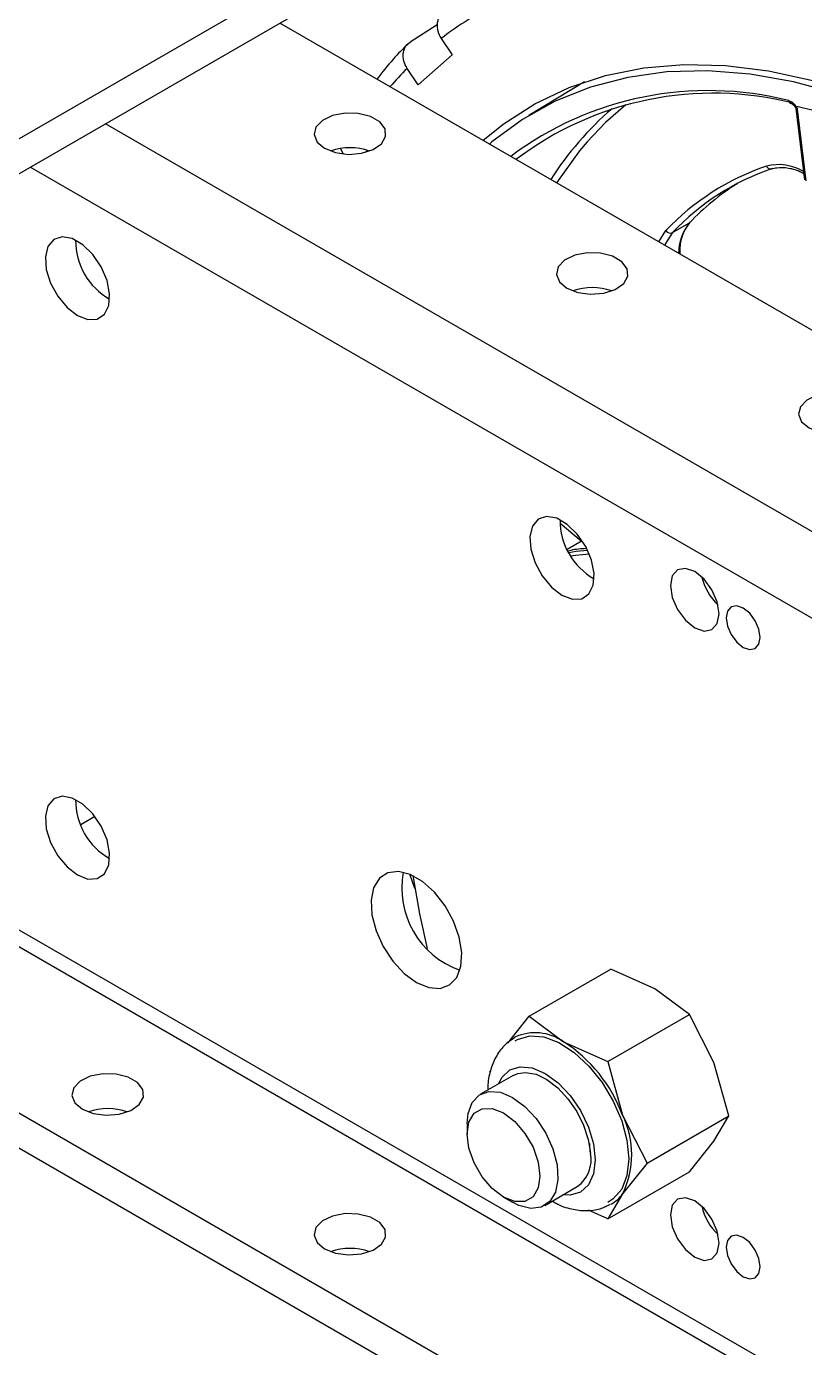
# Model space of a CAD drawing. Header units: inches. Extents: x 0 to 11, y 0 to 8.4.
# Drawn here: x 7.2363 to 7.4256, y 6.1831 to 6.5045 of the extents above; entities that cross this region are included whole.
import ezdxf

# ---------------------------------------------------------------- set-up
doc = ezdxf.new("R2010")
doc.units = ezdxf.units.IN
doc.header["$MEASUREMENT"] = 0

msp = doc.modelspace()

# ---------------------------------------------------------------- linework, layer by layer
at = {"color": 7, "linetype": 'Continuous', "lineweight": 25}
for p, q in [((5.913767956872807, 5.714718276366994), (7.504758214542304, 6.633177402167677)), ((5.913767956872807, 5.706212642909851), (7.504758214542304, 6.624671768710534)), ((7.984467054131057, 6.108942266945792), (7.297929385267048, 6.505272027064855)), ((7.336225665893626, 6.504906086743692), (7.329633741339315, 6.500679549056798)), ((7.337195660775789, 6.501533915343708), (7.339876555042164, 6.497528835253487)), ((7.339876555042164, 6.497528835253487), (7.331590084404827, 6.490257895718591)), ((7.331590084404827, 6.490257895718591), (7.328909190138453, 6.494262975808812)), ((7.372016204882896, 6.490972300498819), (7.358531872610207, 6.482798781406109)), ((7.423445379590472, 6.484547618333022), (7.425583881243304, 6.467146510331029)), ((7.427681030250211, 6.484050365724593), (7.423697961145815, 6.484982278503051)), ((7.423697961145815, 6.484982278503051), (7.425919283437357, 6.466907254314432)), ((7.955367991753273, 6.076756311380333), (7.255502978395871, 6.480779783710176)), ((7.313349701269297, 6.473605896501154), (7.312688345520839, 6.474743042535944)), ((7.313501149866252, 6.473423738517724), (7.313349701269297, 6.473605896501154)), ((7.319161366964002, 6.474341922099519), (7.318849687242602, 6.473857376026132)), ((7.948853760001575, 6.059424640392986), (7.237234568650035, 6.470233655244557)), ((7.390103744574152, 6.452060902067548), (7.39187438668043, 6.454808648599421)), ((7.393479608401464, 6.454312625894805), (7.397604397958385, 6.456693816220954)), ((7.371228782907039, 6.379224969530239), (7.366112122003407, 6.383577983673498)), ((7.371486153317758, 6.379373546305801), (7.367833009581679, 6.377264631316481)), ((7.130875503990389, 6.34450950028439), (7.670371382203893, 6.033065159070912)), ((7.129107737037424, 6.341447638114893), (7.666835560962759, 6.031023972916274)), ((7.101412721440956, 6.316955394760223), (7.631774849728917, 6.010783855143994)), ((7.252967992076349, 6.312257432405387), (7.249501418865177, 6.310256222287533)), ((7.101412721440956, 6.30844976130308), (7.624407956861562, 6.006531038415419)), ((7.330772870187648, 6.294795534878146), (7.329586337636479, 6.298219174347953)), ((7.358572639004416, 6.263687777661231), (7.378432116908471, 6.275152410223675)), ((7.389195966716453, 6.270318902129211), (7.378432116908471, 6.275152410223675)), ((7.397568755523965, 6.26410506390033), (7.389195966716453, 6.270318902129211)), ((7.353374136447254, 6.257170042415544), (7.358572639004416, 6.263687777661231)), ((7.358572639004416, 6.263687777661231), (7.366945427811928, 6.257473939432348)), ((7.37770927761991, 6.252640431337884), (7.397568755523965, 6.26410506390033)), ((7.403548445678073, 6.252464554747416), (7.397568755523965, 6.26410506390033)), ((7.366945427811928, 6.257473939432348), (7.37770927761991, 6.252640431337884)), ((7.37770927761991, 6.252640431337884), (7.381297906773549, 6.239619592050552)), ((7.407137074831712, 6.239443715460084), (7.403548445678073, 6.252464554747416)), ((7.354683454932309, 6.249299285089092), (7.346750600730816, 6.244719745836804)), ((7.349004319696669, 6.250073775544331), (7.349161860466984, 6.250342304559924)), ((7.381297906773549, 6.239619592050552), (7.387277596927657, 6.227979082897638)), ((7.387277596927657, 6.227979082897638), (7.407137074831712, 6.239443715460084)), ((7.403548445678073, 6.233326879468843), (7.407137074831712, 6.239443715460084)), ((7.343513922373496, 6.237565920735721), (7.343513922373496, 6.235031653888606)), ((7.373309055775502, 6.232719460293883), (7.373343749283991, 6.230640891410006)), ((7.397568755523965, 6.225829713343185), (7.403548445678073, 6.233326879468843)), ((7.37770927761991, 6.21436508078074), (7.397568755523965, 6.225829713343185)), ((7.387277596927657, 6.227979082897638), (7.381297906773549, 6.22048191677198)), ((7.352366049576109, 6.219697658348265), (7.354560670130501, 6.218430318979888)), ((7.362374330928255, 6.217655718887407), (7.370307185129747, 6.222235258139695)), ((7.381297906773549, 6.22048191677198), (7.37770927761991, 6.21436508078074)), ((7.37770927761991, 6.21436508078074), (7.373024452289125, 6.216468802177958))]:
    msp.add_line(p, q, dxfattribs=at)
at = {"color": 7, "linetype": 'Continuous', "lineweight": 25, "flags": 128}
for points in [[(7.347361776423922, 6.476735315071032), (7.352279378976456, 6.480682530028618), (7.360009709802515, 6.485645639098367), (7.368315241311947, 6.489599939369333), (7.377151659900569, 6.49252433293865), (7.386471819451932, 6.494403216901319), (7.39622599288225, 6.495226566598459), (7.406362137455905, 6.494989989103194), (7.41682617245596, 6.493694746658823), (7.427562267728189, 6.491347749944202)], [(7.433752648220777, 6.488112990678087), (7.422921821163253, 6.491015410117776), (7.412333088841669, 6.492869294422455), (7.402043549890392, 6.493664646714419), (7.392108689574755, 6.493397178139407), (7.382582080592551, 6.492068330993808), (7.373515094188848, 6.489685270947222), (7.364956623141908, 6.486260848402336), (7.356952818113986, 6.481813529200467), (7.349546838788694, 6.476367295046444), (7.348919289008683, 6.475836182194431)], [(7.308830710588992, 6.474826752602994), (7.311483586131746, 6.473777669572737), (7.314613789661223, 6.473352660441152), (7.317798569845715, 6.473609125046516), (7.320607804473829, 6.474512426422757), (7.32266209084253, 6.475940568713646), (7.323683986194533, 6.477700673389191), (7.32353547790003, 6.47955502855988), (7.32223662282711, 6.481253193284577), (7.319962838550572, 6.482565821007356), (7.317021212236439, 6.483315634080733), (7.313809026818546, 6.483401366094292), (7.310760105736914, 6.482811438464544), (7.308286222678275, 6.481625524186788), (7.306721489257954, 6.480003787555614), (7.306277231394854, 6.478165253089412), (7.307013448575104, 6.476358225055518), (7.308830710588992, 6.474826752602994)], [(7.382101876265269, 6.485393603342059), (7.377191075387207, 6.481086573413651), (7.372726438476468, 6.476408796866399)], [(7.372726438476468, 6.476408796866399), (7.370845068757473, 6.474177313325471), (7.36525976982479, 6.466403023409721)], [(7.393479608401464, 6.454312625894805), (7.391777369703616, 6.451645377084472), (7.391600818366217, 6.451196659763303)], [(7.248726634188141, 6.434135912727419), (7.251271336449597, 6.433157241018391), (7.2535402807359, 6.433265330849543), (7.25528759172733, 6.434448469010484), (7.256323921165645, 6.436578444123199), (7.256536966675894, 6.439424440334252), (7.255903641471299, 6.442678049793996), (7.254492576164832, 6.445986693432516), (7.252456681577383, 6.448991828372682), (7.250016578477662, 6.451367801614252), (7.247436689898621, 6.452857139589482), (7.244996586798899, 6.453298449419295), (7.242960692211451, 6.452643908336001), (7.241549626904984, 6.450964446022229), (7.240916301700389, 6.448442058279218), (7.241129347210638, 6.445350084957801), (7.242165676648952, 6.442023589344265), (7.243912987640384, 6.438823048854232), (7.246181931926686, 6.436095291711299), (7.248726634188141, 6.434135912727419)], [(7.367756275687865, 6.440809747943712), (7.370409151230619, 6.439760664913455), (7.373539354760098, 6.43933565578187), (7.37672413494459, 6.439592120387234), (7.379533369572703, 6.440495421763473), (7.381587655941403, 6.441923564054363), (7.382609551293406, 6.443683668729908), (7.382461042998904, 6.445538023900597), (7.381162187925984, 6.447236188625294), (7.378888403649446, 6.448548816348072), (7.375946777335312, 6.449298629421451), (7.372734591917419, 6.449384361435009), (7.36968567083579, 6.448794433805261), (7.367211787777149, 6.447608519527505), (7.365647054356828, 6.44598678289633), (7.365202796493728, 6.44414824843013), (7.365939013673979, 6.442341220396234), (7.367756275687865, 6.440809747943712)], [(7.426681840786745, 6.406792743284441), (7.429334716329498, 6.405743660254185), (7.432464919858976, 6.405318651122599), (7.435649700043468, 6.405575115727964), (7.438458934671581, 6.406478417104204), (7.440513221040282, 6.407906559395094), (7.441535116392285, 6.409666664070639), (7.441386608097783, 6.411521019241328), (7.440087753024862, 6.413219183966024), (7.437813968748325, 6.414531811688803), (7.434872342434191, 6.415281624762181), (7.431660157016299, 6.415367356775739), (7.428611235934668, 6.414777429145992), (7.426137352876027, 6.413591514868235), (7.424572619455707, 6.411969778237061), (7.424128361592606, 6.410131243770861), (7.424864578772857, 6.408324215736966), (7.426681840786745, 6.406792743284441)], [(7.366577764385852, 6.366101903408831), (7.369122466647307, 6.365123231699804), (7.371391410933611, 6.365231321530955), (7.373138721925041, 6.366414459691898), (7.374175051363356, 6.368544434804612), (7.374388096873605, 6.371390431015666), (7.37375477166901, 6.37464404047541), (7.372343706362543, 6.37795268411393), (7.370307811775095, 6.380957819054094), (7.367867708675371, 6.383333792295666), (7.365287820096333, 6.384823130270895), (7.36284771699661, 6.385264440100708), (7.36081182240916, 6.384609899017414), (7.359400757102694, 6.382930436703642), (7.3587674318981, 6.380408048960631), (7.358980477408347, 6.377316075639214), (7.360016806846662, 6.373989580025677), (7.361764117838094, 6.370789039535643), (7.364033062124397, 6.368061282392712), (7.366577764385852, 6.366101903408831)], [(7.368215374653605, 6.376534231775098), (7.370041329038654, 6.376811636656665), (7.372784948331142, 6.377093478033697)], [(7.373228947127492, 6.376098867210414), (7.369846893992311, 6.375774533483065), (7.368754480105414, 6.375617388196233)], [(7.398871671719568, 6.358176125685892), (7.401137930388929, 6.357388394450878), (7.403059171719566, 6.357761692250026), (7.404342904134987, 6.35923918787737), (7.404793691012005, 6.361595946017177), (7.404342904134987, 6.364473171606726), (7.403059171719568, 6.367432833132126), (7.401137930388931, 6.370024348955531), (7.398871671719569, 6.371853184284978), (7.396605413050206, 6.372640915519992), (7.394684171719568, 6.372267617720843), (7.393400439304148, 6.370790122093499), (7.392949652427132, 6.368433363953693), (7.393400439304148, 6.365556138364143), (7.394684171719568, 6.362596476838744), (7.396605413050206, 6.360004961015338), (7.398871671719568, 6.358176125685892)], [(7.410656784739343, 6.353426835233935), (7.412242320188989, 6.352875717298991), (7.413586472239341, 6.353136886468172), (7.414484605925503, 6.354170582102974), (7.414799988535357, 6.355819433413472), (7.414484605925503, 6.35783241773452), (7.413586472239341, 6.359903076450983), (7.412242320188989, 6.361716170543851), (7.410656784739343, 6.362995672873221), (7.409071249289696, 6.363546790808165), (7.407727097239343, 6.363285621638984), (7.406828963553182, 6.362251926004182), (7.406513580943328, 6.360603074693684), (7.406828963553182, 6.358590090372637), (7.407727097239343, 6.356519431656174), (7.409071249289696, 6.354706337563305), (7.410656784739343, 6.353426835233935)], [(7.248726634188134, 6.298045777413128), (7.251271336449589, 6.297067105704099), (7.253540280735892, 6.297175195535252), (7.255287591727323, 6.298358333696195), (7.256323921165638, 6.300488308808909), (7.256536966675887, 6.303334305019963), (7.255903641471292, 6.306587914479707), (7.254492576164826, 6.309896558118226), (7.252456681577376, 6.312901693058392), (7.250016578477654, 6.315277666299962), (7.247436689898615, 6.316767004275192), (7.244996586798893, 6.317208314105004), (7.242960692211443, 6.316553773021711), (7.241549626904976, 6.314874310707938), (7.240916301700382, 6.312351922964927), (7.24112934721063, 6.309259949643511), (7.242165676648945, 6.305933454029974), (7.243912987640376, 6.302732913539941), (7.246181931926678, 6.300005156397009), (7.248726634188134, 6.298045777413128)], [(7.331173971012488, 6.271918161816068), (7.334154832362915, 6.27067046512916), (7.336914616863515, 6.270461540281934), (7.339248643923051, 6.271306882274545), (7.34098380943198, 6.273143795958582), (7.341991424102362, 6.275836045849418), (7.342196757763621, 6.279183960088878), (7.341584581757445, 6.282939239193507), (7.340200298377688, 6.286823371291374), (7.338146573589956, 6.290548288073501), (7.335575722766587, 6.293837729502521), (7.33267841415229, 6.296447732755834), (7.329669527872684, 6.298184725832114), (7.326772219258388, 6.298919883901107), (7.324201368435019, 6.298598683651959), (7.322147643647287, 6.297244947037759), (7.320763360267531, 6.294959074510247), (7.320151184261353, 6.291910598777618), (7.320356517922614, 6.288325611339113), (7.321364132592994, 6.284469994312818), (7.323099298101925, 6.280629701175303), (7.325433325161462, 6.277089548900401), (7.328193109662061, 6.274112094387225), (7.331173971012488, 6.271918161816068)], [(7.330311636121551, 6.297893957535085), (7.331885899337372, 6.288559542105089), (7.333811977637581, 6.280126563728266)], [(7.355148275948034, 6.25770775234191), (7.355762366753009, 6.258059448833306), (7.358749402679737, 6.258902992428031), (7.362168758365402, 6.258632276781415), (7.365836095459924, 6.257261896244036), (7.369553706871282, 6.254865728385376), (7.373121175206022, 6.251572951234919), (7.376346177322813, 6.247561079261151), (7.37905485252278, 6.243046393520611), (7.381101175424774, 6.238272281890155), (7.382374828231484, 6.233496117963514), (7.382807147990421, 6.228975385974237), (7.382374828231484, 6.224953799754012), (7.381101175424774, 6.221648164056923), (7.379054852522779, 6.21923668655903), (7.377693871506852, 6.218368069236697)], [(7.351155440791001, 6.247262605877251), (7.351996747457244, 6.248827396088124), (7.353923271419912, 6.250614495290224), (7.356433966329445, 6.251389780735011), (7.359357732476881, 6.251100418000648), (7.362495320031023, 6.249766126679284), (7.365632907585165, 6.24747783651945), (7.368556673732599, 6.244391490713962), (7.371067368642133, 6.240717418629034), (7.372993892604801, 6.236706002205564), (7.374204956196275, 6.232630612843631), (7.374618027434177, 6.228768981593353), (7.374204956196275, 6.225384272242788), (7.372993892604801, 6.222707147140682), (7.371067368642133, 6.220920047938583), (7.368556673732599, 6.220144762493795), (7.366779170988464, 6.220198578927869)], [(7.249905145490107, 6.24109747437001), (7.25255802103286, 6.240048391339752), (7.255688224562339, 6.239623382208167), (7.25887300474683, 6.239879846813531), (7.261682239374943, 6.240783148189773), (7.263736525743645, 6.242211290480662), (7.264758421095647, 6.243971395156206), (7.264609912801145, 6.245825750326897), (7.263311057728225, 6.247523915051593), (7.261037273451687, 6.248836542774371), (7.258095647137554, 6.249586355847748), (7.254883461719662, 6.249672087861308), (7.251834540638031, 6.249082160231559), (7.249360657579389, 6.247896245953803), (7.247795924159069, 6.246274509322629), (7.24735166629597, 6.244435974856428), (7.248087883476219, 6.242628946822534), (7.249905145490107, 6.24109747437001)], [(7.354683454932303, 6.249299285089101), (7.355831836269545, 6.249790901977029), (7.357728932859236, 6.250028996359172)], [(7.357728932859236, 6.250028996359172), (7.360260947988071, 6.249551976950864), (7.362923620932673, 6.248268878941658), (7.365561248424134, 6.246254733159045), (7.368019591759043, 6.243627319401343), (7.370154896108583, 6.24054027911058), (7.371842296769407, 6.237174130989022), (7.372983120789818, 6.23372571493292), (7.373510656999152, 6.230396681563156)], [(7.343513922373496, 6.237565920735721), (7.34374501273966, 6.240028298514469), (7.344752627410041, 6.242720548405306), (7.346487792918971, 6.244557462089342), (7.348821819978507, 6.245402804081953), (7.351581604479109, 6.245193879234729), (7.354562465829536, 6.243946182547822)], [(7.354562465829536, 6.243946182547822), (7.357543327179963, 6.241752249976664), (7.360303111680563, 6.238774795463487), (7.362637138740099, 6.235234643188586), (7.364372304249029, 6.231394350051069), (7.365379918919412, 6.227538733024775), (7.36558525258067, 6.22395374558627), (7.364973076574493, 6.220905269853641), (7.363588793194737, 6.218619397326129), (7.361535068407004, 6.217265660711928), (7.358964217583636, 6.216944460462781), (7.356066908969338, 6.217679618531774), (7.354560670130501, 6.218430318979888)], [(7.352367488529602, 6.240144370354034), (7.355103390932662, 6.238064580525606), (7.357571484146358, 6.235187601036982), (7.359530174010716, 6.2317950506856), (7.360787730314817, 6.228219015937144), (7.36122105468571, 6.22480954398849), (7.360787730314817, 6.221900377709164), (7.359530174010716, 6.219776286563935), (7.357571484146358, 6.218645191393515), (7.355103390932662, 6.218617811673986), (7.352367488529602, 6.219696827523062), (7.349631586126542, 6.22177661735149), (7.347163492912847, 6.224653596840114), (7.34520480304849, 6.228046147191496), (7.343947246744387, 6.231622181939952), (7.343513922373496, 6.235031653888604), (7.343947246744387, 6.237940820167932), (7.34520480304849, 6.240064911313161), (7.347163492912848, 6.24119600648358), (7.349631586126543, 6.24122338620311), (7.352367488529602, 6.240144370354034)], [(7.398871671719563, 6.205074723457327), (7.401137930388924, 6.204286992222313), (7.403059171719562, 6.204660290021462), (7.404342904134982, 6.206137785648806), (7.404793691011999, 6.208494543788612), (7.404342904134982, 6.211371769378161), (7.403059171719562, 6.21433143090356), (7.401137930388924, 6.216922946726965), (7.398871671719563, 6.218751782056412), (7.396605413050201, 6.219539513291426), (7.394684171719563, 6.219166215492277), (7.393400439304143, 6.217688719864933), (7.392949652427125, 6.215331961725126), (7.393400439304143, 6.212454736135578), (7.394684171719563, 6.209495074610178), (7.396605413050201, 6.206903558786772), (7.398871671719563, 6.205074723457327)], [(7.30883071058898, 6.207080469710721), (7.311483586131734, 6.206031386680464), (7.314613789661212, 6.20560637754888), (7.317798569845705, 6.205862842154244), (7.320607804473817, 6.206766143530485), (7.32266209084252, 6.208194285821374), (7.323683986194522, 6.209954390496918), (7.323535477900019, 6.211808745667608), (7.322236622827099, 6.213506910392305), (7.319962838550561, 6.214819538115084), (7.317021212236428, 6.215569351188462), (7.313809026818535, 6.21565508320202), (7.310760105736904, 6.215065155572272), (7.308286222678264, 6.213879241294516), (7.306721489257943, 6.212257504663341), (7.306277231394843, 6.21041897019714), (7.307013448575093, 6.208611942163246), (7.30883071058898, 6.207080469710721)], [(7.410656784739337, 6.200325433005371), (7.412242320188984, 6.199774315070426), (7.413586472239337, 6.200035484239606), (7.414484605925499, 6.201069179874408), (7.414799988535352, 6.202718031184907), (7.414484605925499, 6.204731015505954), (7.413586472239337, 6.206801674222418), (7.412242320188984, 6.208614768315286), (7.410656784739337, 6.209894270644655), (7.40907124928969, 6.2104453885796), (7.407727097239339, 6.21018421941042), (7.406828963553177, 6.209150523775617), (7.406513580943323, 6.207501672465119), (7.406828963553177, 6.205488688144071), (7.407727097239339, 6.203418029427607), (7.40907124928969, 6.20160493533474), (7.410656784739337, 6.200325433005371)]]:
    msp.add_lwpolyline(points, dxfattribs=at)
at = {"color": 7, "linetype": 'Continuous', "lineweight": 25}
for centre, radius, start, end in [((7.386804525000611, 6.43690590399197), 0.08147281301733149, 117.8933414307081, 127.510068853854), ((7.391636943433563, 6.431511185923287), 0.08872743751111757, 134.9890245442974, 138.9365498572583), ((7.402115311034387, 6.408902859020206), 0.07996763565624392, 75.805441562806, 126.9047077871405), ((7.403375052428371, 6.408782707902909), 0.07944744249929792, 75.7978398792901, 127.1566857323766), ((7.422590841939133, 6.48655976502689), 0.0008760602341239105, 188.5860305790219, 255.1958093455833), ((7.429289357873581, 6.425709901926934), 0.07748657392510842, 130.7086941945095, 147.6136129811263), ((7.315017894924381, 6.46081841892883), 0.01413889598484032, 70.49262569289512, 109.5073743071424), ((7.435555003545282, 6.413656539706448), 0.06001243501169663, 108.6961687005593, 136.7072415839899), ((7.436852703821698, 6.413450237177137), 0.05958993386509594, 108.6961687005671, 136.7072415839842), ((7.419229386490994, 6.45892297075002), 0.011939639591578, 59.25333489113446, 104.1132240628864), ((7.417317430695067, 6.470867261967909), 0.001063973436814941, 200.0653547057254, 294.0579954212633), ((7.441497728782065, 6.415220941438744), 0.06038728205092382, 122.3771724883296, 136.6241177492642), ((7.39296374278641, 6.455488598189493), 0.001284144918097123, 211.9714075080658, 293.6856954131377), ((7.406802158377978, 6.449161719428115), 0.01188828325844068, 140.6857639135387, 179.4120470054139), ((7.264532798029459, 6.452310610886621), 0.01626503594348205, 179.3863820838203, 240.6082413834767), ((7.373943460023217, 6.426801414269523), 0.01413889598484371, 70.49262569273262, 109.5073743071262), ((7.382383928227167, 6.384276601568037), 0.01626503594347799, 179.3863820838326, 240.608241383483), ((7.413880584167288, 6.373677452970878), 0.01367088634376968, 192.5811445781688, 226.9471579253452), ((7.264532798029459, 6.316220475572337), 0.01626503594348904, 179.3863820839269, 240.6082413833756), ((7.348825535004226, 6.294866642993306), 0.02121434853392929, 169.4878725943729, 250.5067508729338), ((7.360088333216921, 6.247867821474119), 0.01180242553513003, 54.47977569058732, 114.7926321640632), ((7.347545184366344, 6.227182870219632), 0.0359710761556769, 20.22711378560069, 57.36202941092071), ((7.256092329825489, 6.227130265679797), 0.01410013832330788, 70.43682261175259, 109.5631773884746), ((7.362158994999809, 6.230050754411266), 0.021397677389147, 333.4364295104519, 26.56357048954893), ((7.365643514780994, 6.228775228701032), 0.008032498743529503, 305.4927683419637, 11.64584012757075), ((7.37456709911377, 6.225098334732476), 0.008161806573235916, 298.8258176803622, 325.5551806138682), ((7.413894290736629, 6.220585626118751), 0.01368724084610957, 193.0620283764119, 226.9325950908322), ((7.315017894924368, 6.193113261020103), 0.01410013832370877, 70.43682261714982, 109.5631773828616)]:
    msp.add_arc(centre, radius, start, end, dxfattribs=at)
for points, knots in [([(7.337804479714016, 6.507848939654796), (7.337431670647089, 6.507543199882447), (7.336841739511703, 6.507059398851208), (7.336372757192979, 6.506056262057205), (7.336119746159723, 6.504890652950034), (7.336243445770412, 6.503277062858563), (7.336878274291204, 6.502114930617283), (7.337195660775789, 6.501533915343708)], [0, 0, 0, 0, 0.2258044893252254, 0.357311853655316, 0.500927141455464, 0.7504854067884773, 1, 1, 1, 1]), ([(7.329120275403911, 6.500282109007813), (7.327892624494722, 6.499040756725317), (7.325227181115012, 6.496345565284084), (7.322855431132734, 6.493276568097222), (7.321576062644761, 6.49162109078305)], [0, 0, 0, 0, 0.4605803741824886, 1, 1, 1, 1]), ([(7.328909190138453, 6.494262975808812), (7.328593169556481, 6.494846271099019), (7.32796134073284, 6.496012469752114), (7.327862500114379, 6.497630829787537), (7.328130441539201, 6.498800265701107), (7.328613260944092, 6.499833641379117), (7.329233923392563, 6.500348127627817), (7.329633741339315, 6.500679549056798)], [0, 0, 0, 0, 0.2498545218868187, 0.4995411617170933, 0.6366718540727422, 0.7659515028505617, 0.9999999999999999, 0.9999999999999999, 0.9999999999999999, 0.9999999999999999]), ([(7.421724599878305, 6.486428974255562), (7.421908020164575, 6.486370295419741), (7.422273854225957, 6.486253259745763), (7.422954981066465, 6.485734741107719), (7.423334969312386, 6.485163425265136), (7.423567181996872, 6.484814291346075)], [0, 0, 0, 0, 0.2811138799038998, 0.5606851591348243, 1, 1, 1, 1]), ([(7.422373257561312, 6.485711605410713), (7.422406067145792, 6.485701927489467), (7.422474586149801, 6.485681716275725), (7.422629744470219, 6.485593992656851), (7.422817381005019, 6.48544628340365), (7.423030358342976, 6.485227962256976), (7.423242366207777, 6.484937930074822), (7.423391134411231, 6.48469651611888), (7.423444251092999, 6.484557245603113), (7.423450805945769, 6.48454005895486)], [0, 0, 0, 0, 0.1311340746622144, 0.273858274349546, 0.4286560468742732, 0.5966120562181736, 0.7774769054372069, 0.9725395850410632, 1, 1, 1, 1]), ([(7.423567181996872, 6.484814291346075), (7.423550273399805, 6.4847605011244), (7.423513250842999, 6.484642723668959), (7.423453270365276, 6.484569820896128), (7.423449381313069, 6.484554475957245), (7.423447730169459, 6.484547961079981)], [0, 0, 0, 0, 0.3260257353970284, 0.7138561680458524, 1, 1, 1, 1]), ([(7.423567181996872, 6.484814291346075), (7.423574900407822, 6.484845183518112), (7.423588723521448, 6.484900509155338), (7.423621049412853, 6.484956923071738), (7.423657411041136, 6.48498528829373), (7.423685032300762, 6.484983238133553), (7.423697961145815, 6.484982278503051)], [0, 0, 0, 0, 0.3653216879845775, 0.6542646194005896, 0.8381696119011159, 0.9999999999999999, 0.9999999999999999, 0.9999999999999999, 0.9999999999999999]), ([(7.417602796152914, 6.469828500204386), (7.4180014054253, 6.469940024125028), (7.419216493392819, 6.470279984541028), (7.421599346917142, 6.470130004832532), (7.423906180474821, 6.46955036975221), (7.425197804885618, 6.468769905013944), (7.425399340726688, 6.46864812687462)], [0, 0, 0, 0, 0.1850300030541905, 0.5640303573343425, 0.931974413087075, 1, 1, 1, 1]), ([(7.3953401123996, 6.449038011265912), (7.395321826229907, 6.449466833536365), (7.395249818333022, 6.451155464362282), (7.395835522240668, 6.453587947790889), (7.396778472899081, 6.45567317433236), (7.397553015944513, 6.456566572113549), (7.397789632492383, 6.456839497808392)], [0, 0, 0, 0, 0.1224374354618062, 0.4821382703563897, 0.841797488899544, 1, 1, 1, 1]), ([(7.372492644897161, 6.377454849867616), (7.371210404616871, 6.377382056130781), (7.369691776767564, 6.377295842495386), (7.368289017142225, 6.376902359760622), (7.36807066546515, 6.376841110767221)], [0, 0, 0, 0, 0.844341344638954, 1, 1, 1, 1]), ([(7.355105165964983, 6.258524174243687), (7.354196704129887, 6.257894912379625), (7.352337955998979, 6.256607418212573), (7.350344001791973, 6.253746307406904), (7.349062582230836, 6.250379230809867), (7.348499565346486, 6.247671157381591), (7.348581400272319, 6.246053275411275), (7.348594995724857, 6.245784492403096)], [0, 0, 0, 0, 0.2240563058244852, 0.4584278872043231, 0.6971163882755158, 0.949681144989971, 1, 1, 1, 1]), ([(7.364240506484274, 6.218733039104491), (7.364539503834907, 6.218539993809306), (7.366007487467304, 6.217592201686583), (7.368788569538993, 6.216724671392086), (7.372406722363111, 6.216251208857372), (7.37571586948386, 6.216614806880028), (7.377549348264012, 6.2175715898117), (7.378366849796154, 6.217998194973994)], [0, 0, 0, 0, 0.06717472884659047, 0.3298069439368193, 0.57663216494973, 0.811231055652128, 1, 1, 1, 1])]:
    msp.add_open_spline(points, degree=3, knots=knots, dxfattribs=at)

doc.saveas('drawing.dxf')
